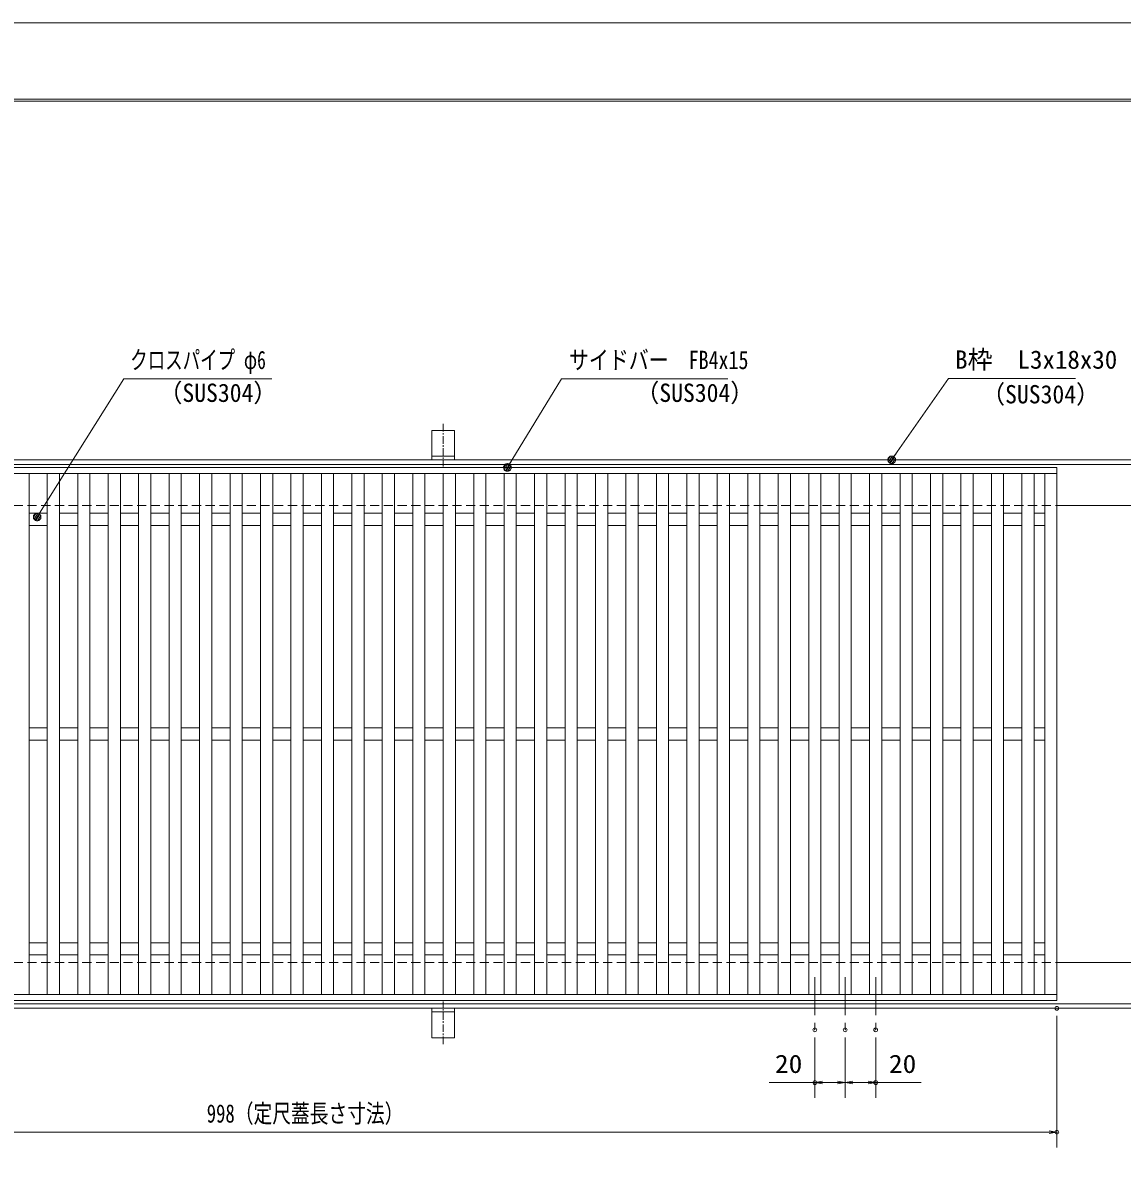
# Model space of a CAD drawing. Units: millimetres, scale not verified. Extents: x -1050 to 1050, y -742 to 742.
# Drawn here: x -413 to 309, y -10 to 742 of the extents above; entities that cross this region are included whole.
import ezdxf
from ezdxf.enums import TextEntityAlignment as Align

# ---------------------------------------------------------------- set-up
doc = ezdxf.new("R2010")
doc.units = ezdxf.units.MM
doc.header["$LTSCALE"] = 5
doc.header["$PDMODE"] = 32
doc.header["$PDSIZE"] = 2.5
doc.linetypes.add('CHAIN1', pattern=[8, 5, -1, 1, -1])
doc.linetypes.add('DASHED1', pattern=[1.8, 1.2, -0.6])
for name, color, linetype, lineweight in [('0-0_7-図\u3000枠', 4, 'Continuous', 9), ('0-1_寸法注釈', 2, 'Continuous', 9), ('0-2_0', 2, 'Continuous', 9), ('0-3_DEFPOINTS', 134, 'Continuous', 9), ('0-4_アンカー', 7, 'Continuous', 9), ('0-5_枠', 7, 'Continuous', 9), ('0-8_蓋', 5, 'Continuous', 9), ('0-9_溝開口', 4, 'DASHED1', 9), ('0-A_中心線', 6, 'CHAIN1', 9)]:
    doc.layers.add(name, color=color, linetype=linetype, lineweight=lineweight)
doc.styles.add('ＭＳ ゴシック', font='')
doc.styles.get('ＭＳ ゴシック').set_extended_font_data('MS Gothic')

# ---------------------------------------------------------------- blocks, each defined once
blk = doc.blocks.new('_OPEN')
at = {"layer": '0-2_0'}
blk.add_line((0, 0), (-5, 0), dxfattribs=at)
blk.add_lwpolyline([(-5, 0.833), (0, 0), (-5, -0.833)], dxfattribs=at)
blk = doc.blocks.new('A$C5D7C781A')
at = {"layer": '0-4_アンカー'}
for p, q in [((0, 118.78), (0, 22.26)), ((0, 118.78), (75, 118.78)), ((75, 118.78), (75, 22.26)), ((75, 33.76), (0, 33.76)), ((0, 22.26), (75, 22.26))]:
    blk.add_line(p, q, dxfattribs=at)
at = {"layer": '0-4_アンカー', "color": 6, "linetype": 'CHAIN1'}
blk.add_line((37.5, 140.11), (37.5, 0), dxfattribs=at)
blk = doc.blocks.new('_Dot')
at = {"layer": '0-2_0'}
for p, q in [((-2.5, 0), (-5, 0)), ((2.445, 0.5), (-2.445, 0.5)), ((1.997, 1.5), (-1.997, 1.5)), ((2.289, -0.995), (-2.289, -0.995)), ((1.499, -1.995), (-1.499, -1.995))]:
    blk.add_line(p, q, dxfattribs=at)
for points in [[(2.5, 0), (2.48, 0.313), (2.421, 0.622), (2.324, 0.92), (2.191, 1.204), (2.023, 1.469), (1.822, 1.711), (1.594, 1.926), (1.34, 2.111), (1.064, 2.262), (0.773, 2.378), (0.468, 2.456), (0.157, 2.495), (-0.157, 2.495), (-0.468, 2.456), (-0.773, 2.378), (-1.064, 2.262), (-1.34, 2.111), (-1.594, 1.926), (-1.822, 1.711), (-2.023, 1.469), (-2.191, 1.204), (-2.324, 0.92), (-2.421, 0.622), (-2.48, 0.313), (-2.5, 0), (0, 0)], [(-2.5, 0), (-2.48, -0.313), (-2.421, -0.622), (-2.324, -0.92), (-2.191, -1.204), (-2.023, -1.469), (-1.822, -1.711), (-1.594, -1.926), (-1.34, -2.111), (-1.064, -2.262), (-0.773, -2.378), (-0.468, -2.456), (-0.157, -2.495), (0.157, -2.495), (0.468, -2.456), (0.773, -2.378), (1.064, -2.262), (1.34, -2.111), (1.594, -1.926), (1.822, -1.711), (2.023, -1.469), (2.191, -1.204), (2.324, -0.92), (2.421, -0.622), (2.48, -0.313), (2.5, 0), (0, 0)]]:
    blk.add_lwpolyline(points, close=True, dxfattribs=at)

msp = doc.modelspace()

# ---------------------------------------------------------------- linework, layer by layer
at = {"layer": '0-0_7-図\u3000枠'}
msp.add_line((-973.75, 691.25), (998.75, 691.25), dxfattribs=at)
msp.add_lwpolyline([(-975, 692.5), (1000, 692.5), (1000, -692.5)], dxfattribs=at)
at = {"layer": '0-1_寸法注釈'}
for p, q in [((266.186, 90.719), (266.186, 4.364)), ((107.186, 76.572), (107.186, 36.934)), ((127.186, 76.572), (127.186, 36.934)), ((127.186, 76.572), (127.186, 36.934)), ((147.186, 76.572), (147.186, 36.934)), ((107.186, 46.934), (77.34, 46.934)), ((122.186, 46.934), (112.186, 46.934)), ((132.186, 46.934), (142.186, 46.934)), ((147.186, 46.934), (177.033, 46.934)), ((-726.814, 14.364), (261.186, 14.364))]:
    msp.add_line(p, q, dxfattribs=at)
for points in [[(-249.348, 508.993), (-346.538, 508.993), (-402.926, 419.042)], [(50.121, 508.993), (-59.103, 508.993), (-94.153, 451.566)], [(278.434, 509.212), (195.083, 509.212), (158.301, 456.532)]]:
    msp.add_lwpolyline(points, dxfattribs=at)
at = {"layer": '0-3_DEFPOINTS'}
msp.add_lwpolyline([(-1050, -742.5), (-1050, 742.5), (1050, 742.5), (1050, -742.5)], close=True, dxfattribs=at)
for p in [(266.186, 95.719), (107.186, 81.572), (127.186, 81.572), (147.186, 81.572), (107.186, 46.934), (147.186, 46.934), (266.186, 14.364)]:
    msp.add_point(p, dxfattribs=at)
at = {"layer": '0-5_枠'}
for p, q in [((-736.814, 455.719), (468.186, 455.719)), ((-733.814, 452.719), (466.35, 452.719)), ((266.186, 425.719), (468.186, 425.719)), ((266.186, 125.719), (468.186, 125.719)), ((-733.814, 98.719), (470.023, 98.719)), ((-736.814, 95.719), (468.186, 95.719))]:
    msp.add_line(p, q, dxfattribs=at)
at = {"layer": '0-8_蓋'}
for p, q in [((266.186, 450.719), (-731.814, 450.719)), ((266.186, 446.719), (-731.814, 446.719)), ((-408.814, 446.719), (-408.814, 104.719)), ((-396.814, 446.719), (-396.814, 104.719)), ((-388.814, 446.719), (-388.814, 104.719)), ((-376.814, 446.719), (-376.814, 104.719)), ((-368.814, 446.719), (-368.814, 104.719)), ((-356.814, 446.719), (-356.814, 104.719)), ((-348.814, 446.719), (-348.814, 104.719)), ((-336.814, 446.719), (-336.814, 104.719)), ((-328.814, 446.719), (-328.814, 104.719)), ((-316.814, 446.719), (-316.814, 104.719)), ((-308.814, 446.719), (-308.814, 104.719)), ((-296.814, 446.719), (-296.814, 104.719)), ((-288.814, 446.719), (-288.814, 104.719)), ((-276.814, 446.719), (-276.814, 104.719)), ((-268.814, 446.719), (-268.814, 104.719)), ((-256.814, 446.719), (-256.814, 104.719)), ((-248.814, 446.719), (-248.814, 104.719)), ((-236.814, 446.719), (-236.814, 104.719)), ((-228.814, 446.719), (-228.814, 104.719)), ((-216.814, 446.719), (-216.814, 104.719)), ((-208.814, 446.719), (-208.814, 104.719)), ((-196.814, 446.719), (-196.814, 104.719)), ((-188.814, 446.719), (-188.814, 104.719)), ((-176.814, 446.719), (-176.814, 104.719)), ((-168.814, 446.719), (-168.814, 104.719)), ((-156.814, 446.719), (-156.814, 104.719)), ((-148.814, 446.719), (-148.814, 104.719)), ((-136.814, 446.719), (-136.814, 104.719)), ((-128.814, 446.719), (-128.814, 104.719)), ((-116.814, 446.719), (-116.814, 104.719)), ((-108.814, 446.719), (-108.814, 104.719)), ((-96.814, 446.719), (-96.814, 104.719)), ((-88.814, 446.719), (-88.814, 104.719)), ((-76.814, 446.719), (-76.814, 104.719)), ((-68.814, 446.719), (-68.814, 104.719)), ((-56.814, 446.719), (-56.814, 104.719)), ((-48.814, 446.719), (-48.814, 104.719)), ((-36.814, 446.719), (-36.814, 104.719)), ((-28.814, 446.719), (-28.814, 104.719)), ((-16.814, 446.719), (-16.814, 104.719)), ((-8.814, 446.719), (-8.814, 104.719)), ((3.186, 446.719), (3.186, 104.719)), ((11.186, 446.719), (11.186, 104.719)), ((23.186, 446.719), (23.186, 104.719)), ((31.186, 446.719), (31.186, 104.719)), ((43.186, 446.719), (43.186, 104.719)), ((51.186, 446.719), (51.186, 104.719)), ((63.186, 446.719), (63.186, 104.719)), ((71.186, 446.719), (71.186, 104.719)), ((83.186, 446.719), (83.186, 104.719)), ((91.186, 446.719), (91.186, 104.719)), ((103.186, 446.719), (103.186, 104.719)), ((111.186, 446.719), (111.186, 104.719)), ((123.186, 446.719), (123.186, 104.719)), ((131.186, 446.719), (131.186, 104.719)), ((143.186, 446.719), (143.186, 104.719)), ((151.186, 446.719), (151.186, 104.719)), ((163.186, 446.719), (163.186, 104.719)), ((171.186, 446.719), (171.186, 104.719)), ((183.186, 446.719), (183.186, 104.719)), ((191.186, 446.719), (191.186, 104.719)), ((203.186, 446.719), (203.186, 104.719)), ((211.186, 446.719), (211.186, 104.719)), ((223.186, 446.719), (223.186, 104.719)), ((231.186, 446.719), (231.186, 104.719)), ((243.186, 446.719), (243.186, 104.719)), ((251.186, 446.719), (251.186, 104.719)), ((258.186, 446.719), (258.186, 104.719)), ((266.186, 450.719), (266.186, 100.719)), ((-396.814, 420.719), (-408.814, 420.719)), ((-376.814, 420.719), (-388.814, 420.719)), ((-356.814, 420.719), (-368.814, 420.719)), ((-336.814, 420.719), (-348.814, 420.719)), ((-316.814, 420.719), (-328.814, 420.719)), ((-296.814, 420.719), (-308.814, 420.719)), ((-276.814, 420.719), (-288.814, 420.719)), ((-256.814, 420.719), (-268.814, 420.719)), ((-236.814, 420.719), (-248.814, 420.719)), ((-248.814, 420.719), (-236.814, 420.719)), ((-228.814, 420.719), (-216.814, 420.719)), ((-208.814, 420.719), (-196.814, 420.719)), ((-188.814, 420.719), (-176.814, 420.719)), ((-168.814, 420.719), (-156.814, 420.719)), ((-148.814, 420.719), (-136.814, 420.719)), ((-128.814, 420.719), (-116.814, 420.719)), ((-108.814, 420.719), (-96.814, 420.719)), ((-88.814, 420.719), (-76.814, 420.719)), ((-68.814, 420.719), (-56.814, 420.719)), ((-48.814, 420.719), (-36.814, 420.719)), ((-28.814, 420.719), (-16.814, 420.719)), ((3.186, 420.719), (-8.814, 420.719)), ((23.186, 420.719), (11.186, 420.719)), ((43.186, 420.719), (31.186, 420.719)), ((63.186, 420.719), (51.186, 420.719)), ((71.186, 420.719), (83.186, 420.719)), ((91.186, 420.719), (103.186, 420.719)), ((111.186, 420.719), (123.186, 420.719)), ((131.186, 420.719), (143.186, 420.719)), ((151.186, 420.719), (163.186, 420.719)), ((171.186, 420.719), (183.186, 420.719)), ((191.186, 420.719), (203.186, 420.719)), ((211.186, 420.719), (223.186, 420.719)), ((231.186, 420.719), (243.186, 420.719)), ((251.186, 420.719), (258.186, 420.719)), ((-396.814, 412.719), (-408.814, 412.719)), ((-376.814, 412.719), (-388.814, 412.719)), ((-356.814, 412.719), (-368.814, 412.719)), ((-336.814, 412.719), (-348.814, 412.719)), ((-316.814, 412.719), (-328.814, 412.719)), ((-296.814, 412.719), (-308.814, 412.719)), ((-276.814, 412.719), (-288.814, 412.719)), ((-256.814, 412.719), (-268.814, 412.719)), ((-236.814, 412.719), (-248.814, 412.719)), ((-248.814, 412.719), (-236.814, 412.719)), ((-228.814, 412.719), (-216.814, 412.719)), ((-208.814, 412.719), (-196.814, 412.719)), ((-188.814, 412.719), (-176.814, 412.719)), ((-168.814, 412.719), (-156.814, 412.719)), ((-148.814, 412.719), (-136.814, 412.719)), ((-128.814, 412.719), (-116.814, 412.719)), ((-108.814, 412.719), (-96.814, 412.719)), ((-88.814, 412.719), (-76.814, 412.719)), ((-68.814, 412.719), (-56.814, 412.719)), ((-48.814, 412.719), (-36.814, 412.719)), ((-28.814, 412.719), (-16.814, 412.719)), ((3.186, 412.719), (-8.814, 412.719)), ((23.186, 412.719), (11.186, 412.719)), ((43.186, 412.719), (31.186, 412.719)), ((63.186, 412.719), (51.186, 412.719)), ((71.186, 412.719), (83.186, 412.719)), ((91.186, 412.719), (103.186, 412.719)), ((111.186, 412.719), (123.186, 412.719)), ((131.186, 412.719), (143.186, 412.719)), ((151.186, 412.719), (163.186, 412.719)), ((171.186, 412.719), (183.186, 412.719)), ((191.186, 412.719), (203.186, 412.719)), ((211.186, 412.719), (223.186, 412.719)), ((231.186, 412.719), (243.186, 412.719)), ((251.186, 412.719), (258.186, 412.719)), ((-408.814, 279.719), (-396.814, 279.719)), ((-388.814, 279.719), (-376.814, 279.719)), ((-368.814, 279.719), (-356.814, 279.719)), ((-348.814, 279.719), (-336.814, 279.719)), ((-328.814, 279.719), (-316.814, 279.719)), ((-308.814, 279.719), (-296.814, 279.719)), ((-288.814, 279.719), (-276.814, 279.719)), ((-268.814, 279.719), (-256.814, 279.719)), ((-216.814, 279.719), (-228.814, 279.719)), ((-196.814, 279.719), (-208.814, 279.719)), ((-176.814, 279.719), (-188.814, 279.719)), ((-156.814, 279.719), (-168.814, 279.719)), ((-136.814, 279.719), (-148.814, 279.719)), ((-116.814, 279.719), (-128.814, 279.719)), ((-96.814, 279.719), (-108.814, 279.719)), ((-76.814, 279.719), (-88.814, 279.719)), ((-56.814, 279.719), (-68.814, 279.719)), ((-36.814, 279.719), (-48.814, 279.719)), ((-16.814, 279.719), (-28.814, 279.719)), ((-8.814, 279.719), (3.186, 279.719)), ((11.186, 279.719), (23.186, 279.719)), ((31.186, 279.719), (43.186, 279.719)), ((51.186, 279.719), (63.186, 279.719)), ((83.186, 279.719), (71.186, 279.719)), ((103.186, 279.719), (91.186, 279.719)), ((123.186, 279.719), (111.186, 279.719)), ((143.186, 279.719), (131.186, 279.719)), ((163.186, 279.719), (151.186, 279.719)), ((183.186, 279.719), (171.186, 279.719)), ((203.186, 279.719), (191.186, 279.719)), ((223.186, 279.719), (211.186, 279.719)), ((243.186, 279.719), (231.186, 279.719)), ((258.186, 279.719), (251.186, 279.719)), ((-408.814, 271.719), (-396.814, 271.719)), ((-388.814, 271.719), (-376.814, 271.719)), ((-368.814, 271.719), (-356.814, 271.719)), ((-348.814, 271.719), (-336.814, 271.719)), ((-328.814, 271.719), (-316.814, 271.719)), ((-308.814, 271.719), (-296.814, 271.719)), ((-288.814, 271.719), (-276.814, 271.719)), ((-268.814, 271.719), (-256.814, 271.719)), ((-216.814, 271.719), (-228.814, 271.719)), ((-196.814, 271.719), (-208.814, 271.719)), ((-176.814, 271.719), (-188.814, 271.719)), ((-156.814, 271.719), (-168.814, 271.719)), ((-136.814, 271.719), (-148.814, 271.719)), ((-116.814, 271.719), (-128.814, 271.719)), ((-96.814, 271.719), (-108.814, 271.719)), ((-76.814, 271.719), (-88.814, 271.719)), ((-56.814, 271.719), (-68.814, 271.719)), ((-36.814, 271.719), (-48.814, 271.719)), ((-16.814, 271.719), (-28.814, 271.719)), ((-8.814, 271.719), (3.186, 271.719)), ((11.186, 271.719), (23.186, 271.719)), ((31.186, 271.719), (43.186, 271.719)), ((51.186, 271.719), (63.186, 271.719)), ((83.186, 271.719), (71.186, 271.719)), ((103.186, 271.719), (91.186, 271.719)), ((123.186, 271.719), (111.186, 271.719)), ((143.186, 271.719), (131.186, 271.719)), ((163.186, 271.719), (151.186, 271.719)), ((183.186, 271.719), (171.186, 271.719)), ((203.186, 271.719), (191.186, 271.719)), ((223.186, 271.719), (211.186, 271.719)), ((243.186, 271.719), (231.186, 271.719)), ((258.186, 271.719), (251.186, 271.719)), ((-408.814, 138.719), (-396.814, 138.719)), ((-388.814, 138.719), (-376.814, 138.719)), ((-368.814, 138.719), (-356.814, 138.719)), ((-348.814, 138.719), (-336.814, 138.719)), ((-328.814, 138.719), (-316.814, 138.719)), ((-308.814, 138.719), (-296.814, 138.719)), ((-288.814, 138.719), (-276.814, 138.719)), ((-268.814, 138.719), (-256.814, 138.719)), ((-216.814, 138.719), (-228.814, 138.719)), ((-196.814, 138.719), (-208.814, 138.719)), ((-176.814, 138.719), (-188.814, 138.719)), ((-156.814, 138.719), (-168.814, 138.719)), ((-136.814, 138.719), (-148.814, 138.719)), ((-116.814, 138.719), (-128.814, 138.719)), ((-96.814, 138.719), (-108.814, 138.719)), ((-76.814, 138.719), (-88.814, 138.719)), ((-56.814, 138.719), (-68.814, 138.719)), ((-36.814, 138.719), (-48.814, 138.719)), ((-16.814, 138.719), (-28.814, 138.719)), ((-8.814, 138.719), (3.186, 138.719)), ((11.186, 138.719), (23.186, 138.719)), ((31.186, 138.719), (43.186, 138.719)), ((51.186, 138.719), (63.186, 138.719)), ((83.186, 138.719), (71.186, 138.719)), ((103.186, 138.719), (91.186, 138.719)), ((123.186, 138.719), (111.186, 138.719)), ((143.186, 138.719), (131.186, 138.719)), ((163.186, 138.719), (151.186, 138.719)), ((183.186, 138.719), (171.186, 138.719)), ((203.186, 138.719), (191.186, 138.719)), ((223.186, 138.719), (211.186, 138.719)), ((243.186, 138.719), (231.186, 138.719)), ((258.186, 138.719), (251.186, 138.719)), ((-408.814, 130.719), (-396.814, 130.719)), ((-388.814, 130.719), (-376.814, 130.719)), ((-368.814, 130.719), (-356.814, 130.719)), ((-348.814, 130.719), (-336.814, 130.719)), ((-328.814, 130.719), (-316.814, 130.719)), ((-308.814, 130.719), (-296.814, 130.719)), ((-288.814, 130.719), (-276.814, 130.719)), ((-268.814, 130.719), (-256.814, 130.719)), ((-216.814, 130.719), (-228.814, 130.719)), ((-196.814, 130.719), (-208.814, 130.719)), ((-176.814, 130.719), (-188.814, 130.719)), ((-156.814, 130.719), (-168.814, 130.719)), ((-136.814, 130.719), (-148.814, 130.719)), ((-116.814, 130.719), (-128.814, 130.719)), ((-96.814, 130.719), (-108.814, 130.719)), ((-76.814, 130.719), (-88.814, 130.719)), ((-56.814, 130.719), (-68.814, 130.719)), ((-36.814, 130.719), (-48.814, 130.719)), ((-16.814, 130.719), (-28.814, 130.719)), ((-8.814, 130.719), (3.186, 130.719)), ((11.186, 130.719), (23.186, 130.719)), ((31.186, 130.719), (43.186, 130.719)), ((51.186, 130.719), (63.186, 130.719)), ((83.186, 130.719), (71.186, 130.719)), ((103.186, 130.719), (91.186, 130.719)), ((123.186, 130.719), (111.186, 130.719)), ((143.186, 130.719), (131.186, 130.719)), ((163.186, 130.719), (151.186, 130.719)), ((183.186, 130.719), (171.186, 130.719)), ((203.186, 130.719), (191.186, 130.719)), ((223.186, 130.719), (211.186, 130.719)), ((243.186, 130.719), (231.186, 130.719)), ((258.186, 130.719), (251.186, 130.719)), ((-731.814, 104.719), (266.186, 104.719)), ((-731.814, 100.719), (266.186, 100.719))]:
    msp.add_line(p, q, dxfattribs=at)
for points in [[(-248.814, 279.719), (-236.814, 279.719), (-248.814, 279.719)], [(-248.814, 271.719), (-236.814, 271.719), (-248.814, 271.719)], [(-248.814, 138.719), (-236.814, 138.719), (-248.814, 138.719)], [(-248.814, 130.719), (-236.814, 130.719), (-248.814, 130.719)]]:
    msp.add_lwpolyline(points, dxfattribs=at)
at = {"layer": '0-9_溝開口'}
for p, q in [((-706.814, 425.719), (266.186, 425.719)), ((-706.814, 125.719), (266.186, 125.719))]:
    msp.add_line(p, q, dxfattribs=at)
at = {"layer": '0-A_中心線'}
for p, q in [((107.186, 116.213), (107.186, 81.572)), ((127.186, 116.213), (127.186, 81.572)), ((147.186, 116.213), (147.186, 81.572))]:
    msp.add_line(p, q, dxfattribs=at)

# ---------------------------------------------------------------- block references
at = {"layer": '0-1_寸法注釈'}
for name, p, rotation in [('_Dot', (157.718, 455.719), 234.35189), ('_Dot', (-94.685, 450.719), 237.88131), ('_Dot', (-403.463, 418.199), 237.46236), ('_OPEN', (107.186, 46.934), 180), ('_OPEN', (127.186, 46.934), 180)]:
    msp.add_blockref(name, p, dxfattribs=dict(at, rotation=rotation))
for p in [(127.186, 46.934), (147.186, 46.934), (266.186, 14.364)]:
    msp.add_blockref('_OPEN', p, dxfattribs=at)
at = {"layer": '0-4_アンカー', "xscale": 0.2, "yscale": 0.2}
msp.add_blockref('A$C5D7C781A', (-144.314, 451.267), dxfattribs=at)
at = {"layer": '0-4_アンカー', "xscale": -0.2, "yscale": 0.2, "rotation": 180}
msp.add_blockref('A$C5D7C781A', (-144.314, 100.171), dxfattribs=at)

# ---------------------------------------------------------------- texts
at = {"layer": '0-1_寸法注釈', "color": 7, "style": 'ＭＳ ゴシック'}
for s, height, width, p in [('クロスパイプ φ6', 12.03, 0.7, (-342.372, 511.68)), ('サイドバー\u3000FB4x15', 12.02, 0.8, (-54.326, 511.68)), ('（SUS304）', 12.02, 0.95, (-323.655, 490.125)), ('（SUS304）', 12.02, 0.95, (-10.483, 490.125)), ('（SUS304）', 12.02, 0.95, (216.595, 489.163)), ('20', 12.02, 1.1, (81.03, 49.621)), ('20', 12.02, 1.1, (155.876, 49.621)), ('998（定尺蓋長さ寸法）', 12.03, 0.75, (-292.113, 17.051))]:
    msp.add_text(s, height=height, dxfattribs=dict(at, width=width)).set_placement(p, align=Align.BOTTOM_LEFT)
msp.add_text('B枠\u3000L3x18x30', height=12.03, dxfattribs=at).set_placement((199.336, 511.899), align=Align.BOTTOM_LEFT)

doc.saveas('drawing.dxf')
